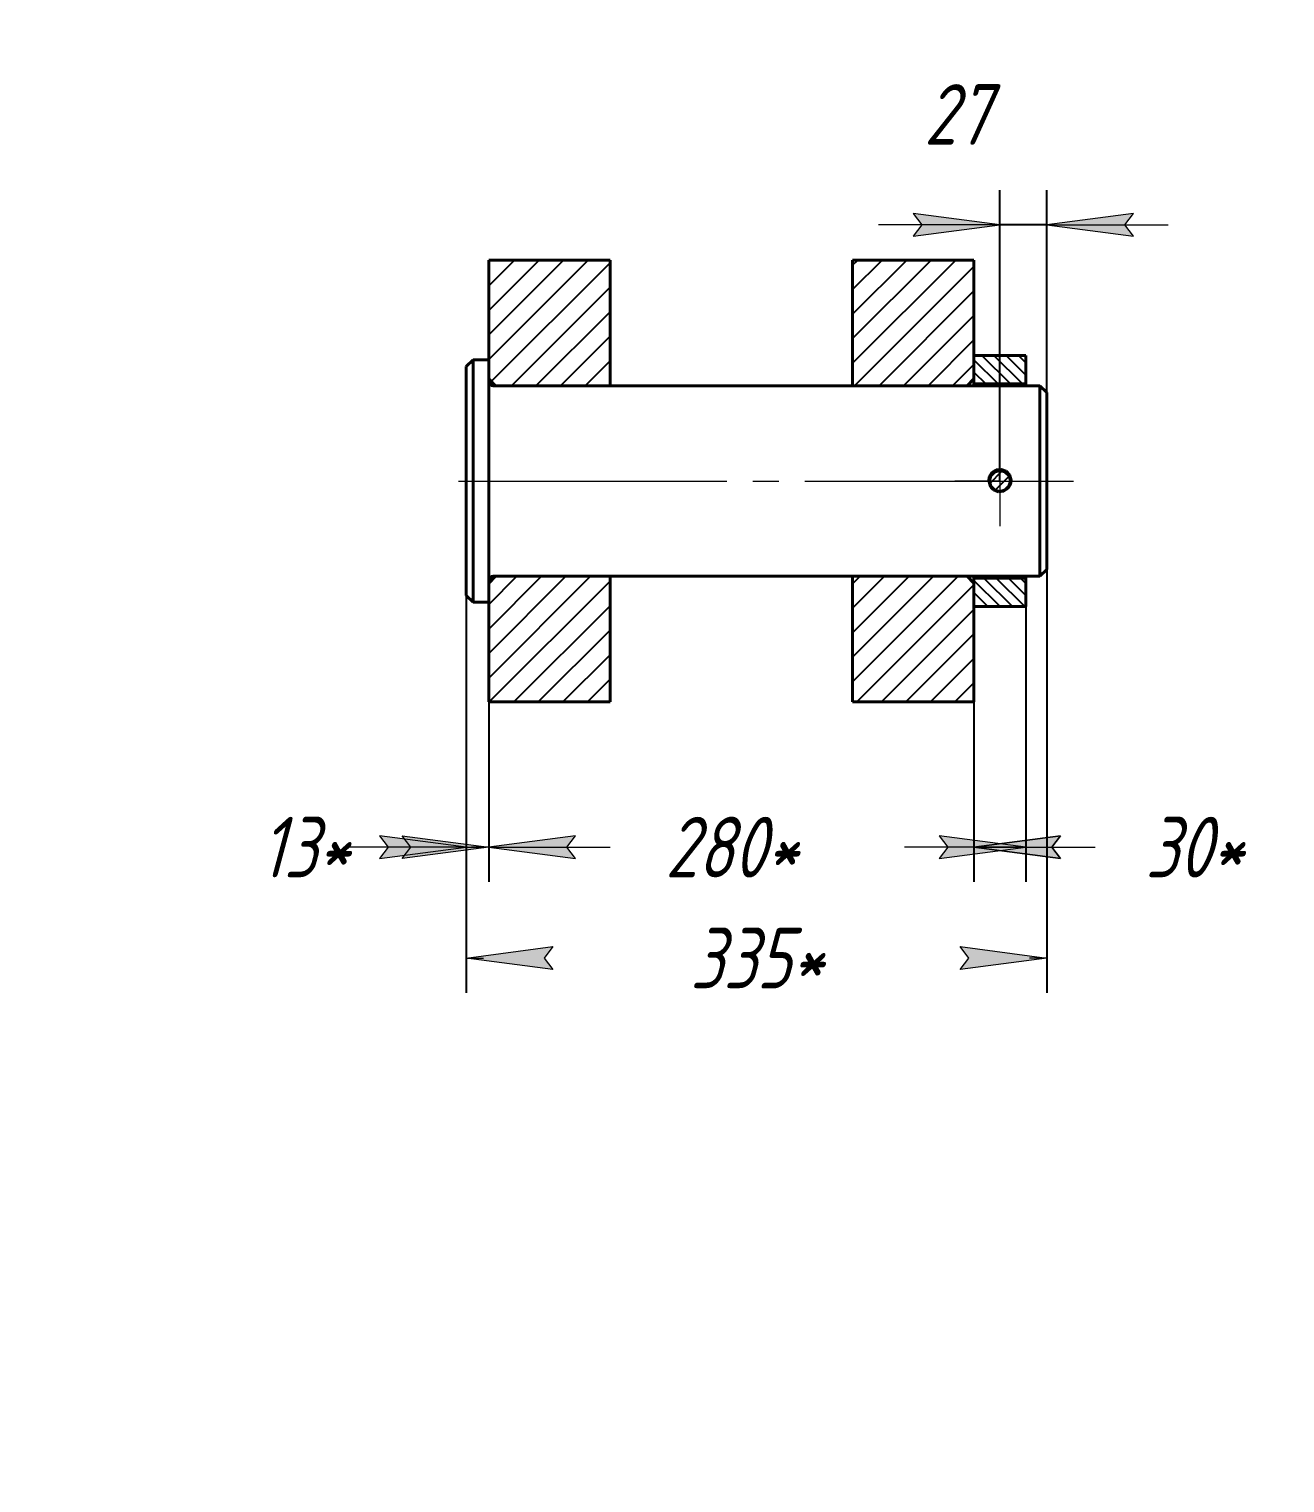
# Model space of a CAD drawing. Header units: millimetres. Extents: x 0 to 841, y 0 to 594.
# Drawn here: x 538.3 to 610.7, y 221.3 to 305.2 of the extents above; entities that cross this region are included whole.
import ezdxf

# ---------------------------------------------------------------- set-up
doc = ezdxf.new("R2010")
doc.units = ezdxf.units.MM
for name, pattern in [('K5LT_AXLED', [19.996264, 15.496264, -1.5, 1.5, -1.5]), ('K5LT_BASIC', [0]), ('K5LT_THIN', [0])]:
    doc.linetypes.add(name, pattern=pattern)
doc.layers.add('Системный слой', color=7, linetype='Continuous')
doc.styles.add('KDIMTEXTSTYLE', font='GOST_AU.SHX', dxfattribs={"width": 0.96, "oblique": 15, "height": 5})
doc.dimstyles.new('KDIMSTYLE (0.10)', dxfattribs={"dimtxt": 5, "dimasz": 1, "dimexe": 2, "dimexo": 0.0625, "dimgap": 1, "dimtad": 1, "dimlfac": 10, "dimtxsty": 'KDIMTEXTSTYLE', "dimsah": 1, "dimcen": 0.09, "dimdle": 1, "dimadec": 0, "dimazin": 0, "dimtfac": 0.667, "dimtmove": 0, "dimatfit": 3, "dimfxl": 1, "dimtvp": 1, "dimtolj": 1, "dimtzin": 0, "dimarcsym": 0})

# ---------------------------------------------------------------- blocks, each defined once
blk = doc.blocks.new('U703')
at = {"layer": 'Системный слой', "color": 150, "linetype": 'K5LT_BASIC', "lineweight": 40, "true_color": 0x0080ff}
for p, q in [((592.778, 284.664), (592.778, 284.764)), ((592.778, 273.564), (592.778, 273.664))]:
    blk.add_line(p, q, dxfattribs=at)
blk = doc.blocks.new('U704')
at = {"layer": 'Системный слой', "color": 150, "linetype": 'K5LT_BASIC', "lineweight": 40, "true_color": 0x0080ff}
for p, q in [((595.778, 284.664), (595.778, 284.764)), ((595.778, 273.564), (595.778, 273.664))]:
    blk.add_line(p, q, dxfattribs=at)
blk = doc.blocks.new('U705')
at = {"layer": 'Системный слой', "color": 150, "linetype": 'K5LT_BASIC', "lineweight": 40, "true_color": 0x0080ff}
for p in [(564.778, 286.164), (564.778, 272.164)]:
    blk.add_line(p, (564.778, 272.164), dxfattribs=at)
blk = doc.blocks.new('U706')
at = {"layer": 'Системный слой', "color": 150, "linetype": 'K5LT_BASIC', "lineweight": 40, "true_color": 0x0080ff}
for p in [(596.578, 284.664), (596.578, 273.664)]:
    blk.add_line(p, (596.578, 273.664), dxfattribs=at)
blk = doc.blocks.new('U707')
at = {"layer": 'Системный слой', "color": 150, "linetype": 'K5LT_BASIC', "lineweight": 40, "true_color": 0x0080ff}
for p in [(563.878, 286.164), (563.878, 272.164)]:
    blk.add_line(p, (563.878, 272.164), dxfattribs=at)
blk = doc.blocks.new('U708')
at = {"layer": 'Системный слой', "color": 150, "linetype": 'K5LT_BASIC', "lineweight": 40, "true_color": 0x0080ff}
for p in [(563.478, 285.764), (563.478, 272.564)]:
    blk.add_line(p, (563.478, 272.564), dxfattribs=at)
blk = doc.blocks.new('U709')
at = {"layer": 'Системный слой', "color": 150, "linetype": 'K5LT_BASIC', "lineweight": 40, "true_color": 0x0080ff}
for p in [(596.978, 284.264), (596.978, 274.064)]:
    blk.add_line(p, (596.978, 274.064), dxfattribs=at)
blk = doc.blocks.new('U710')
at = {"layer": 'Системный слой', "color": 150, "linetype": 'K5LT_BASIC', "lineweight": 40, "true_color": 0x0080ff}
for p, q in [((593.678, 279.126), (593.757, 278.829)), ((593.757, 278.829), (593.87, 278.686))]:
    blk.add_line(p, q, dxfattribs=at)
blk = doc.blocks.new('U711')
at = {"layer": 'Системный слой', "color": 150, "linetype": 'K5LT_BASIC', "lineweight": 40, "true_color": 0x0080ff}
for p, q in [((593.661, 279.398), (593.628, 279.192)), ((593.812, 279.646), (593.661, 279.398)), ((594.064, 279.806), (593.812, 279.646)), ((594.36, 279.837), (594.064, 279.806)), ((594.637, 279.734), (594.36, 279.837)), ((594.85, 279.501), (594.637, 279.734)), ((594.928, 279.192), (594.85, 279.501)), ((593.628, 279.192), (593.705, 278.886)), ((593.705, 278.886), (593.919, 278.65)), ((593.919, 278.65), (594.195, 278.547)), ((594.195, 278.547), (594.483, 278.575)), ((594.483, 278.575), (594.732, 278.727)), ((594.732, 278.727), (594.89, 278.972)), ((594.89, 278.972), (594.928, 279.192))]:
    blk.add_line(p, q, dxfattribs=at)
blk = doc.blocks.new('U712')
at = {"layer": 'Системный слой', "color": 150, "linetype": 'K5LT_BASIC', "lineweight": 40, "true_color": 0x0080ff}
for p, q in [((593.629, 279.164), (593.72, 279.469)), ((593.72, 279.469), (593.924, 279.681)), ((593.924, 279.681), (594.226, 279.783)), ((594.226, 279.783), (594.536, 279.732)), ((594.536, 279.732), (594.781, 279.547)), ((594.781, 279.547), (594.912, 279.28)), ((594.912, 279.28), (594.927, 279.164))]:
    blk.add_line(p, q, dxfattribs=at)
blk = doc.blocks.new('U713')
at = {"layer": 'Системный слой', "color": 150, "linetype": 'K5LT_BASIC', "lineweight": 40, "true_color": 0x0080ff}
for p, q in [((593.678, 279.164), (593.757, 279.461)), ((593.757, 279.461), (593.972, 279.68)), ((593.972, 279.68), (594.268, 279.764)), ((594.268, 279.764), (594.566, 279.69)), ((594.566, 279.69), (594.789, 279.479)), ((594.789, 279.479), (594.878, 279.185)), ((593.678, 279.154), (593.678, 279.164)), ((593.762, 278.858), (593.678, 279.154)), ((593.98, 278.643), (593.762, 278.858)), ((594.277, 278.564), (593.98, 278.643)), ((594.288, 278.564), (594.277, 278.564)), ((594.584, 278.648), (594.288, 278.564)), ((594.799, 278.867), (594.584, 278.648)), ((594.878, 279.164), (594.799, 278.867)), ((594.878, 279.185), (594.878, 279.164))]:
    blk.add_line(p, q, dxfattribs=at)
blk = doc.blocks.new('U714')
at = {"layer": 'Системный слой', "color": 150, "linetype": 'K5LT_BASIC', "lineweight": 40, "true_color": 0x0080ff}
for p, q in [((593.629, 279.164), (593.721, 279.469)), ((593.721, 279.469), (593.947, 279.694)), ((593.947, 279.694), (594.233, 279.783)), ((594.233, 279.783), (594.278, 279.785)), ((594.278, 279.785), (594.587, 279.707)), ((594.587, 279.707), (594.804, 279.517)), ((594.804, 279.517), (594.922, 279.221)), ((594.922, 279.221), (594.927, 279.164))]:
    blk.add_line(p, q, dxfattribs=at)
blk = doc.blocks.new('U715')
at = {"layer": 'Системный слой', "color": 150, "linetype": 'K5LT_BASIC', "lineweight": 40, "true_color": 0x0080ff}
for p, q in [((593.733, 279.482), (593.63, 279.178)), ((593.968, 279.699), (593.733, 279.482)), ((594.278, 279.777), (593.968, 279.699)), ((594.297, 279.777), (594.278, 279.777)), ((594.604, 279.69), (594.297, 279.777)), ((594.833, 279.466), (594.604, 279.69)), ((594.927, 279.16), (594.833, 279.466)), ((593.63, 279.178), (593.629, 279.16))]:
    blk.add_line(p, q, dxfattribs=at)
blk = doc.blocks.new('U716')
at = {"layer": 'Системный слой', "color": 150, "linetype": 'K5LT_BASIC', "lineweight": 40, "true_color": 0x0080ff}
for p, q in [((593.67, 279.08), (593.772, 278.787)), ((593.697, 279.312), (593.684, 279.266)), ((593.772, 278.787), (593.783, 278.771)), ((594.773, 278.771), (594.884, 279.06)), ((594.888, 279.127), (594.859, 279.312)), ((594.884, 279.06), (594.888, 279.127))]:
    blk.add_line(p, q, dxfattribs=at)
blk = doc.blocks.new('U717')
at = {"layer": 'Системный слой', "color": 150, "linetype": 'K5LT_BASIC', "lineweight": 40, "true_color": 0x0080ff}
for p, q in [((593.695, 279.306), (593.67, 279.174)), ((594.888, 279.127), (594.861, 279.306))]:
    blk.add_line(p, q, dxfattribs=at)
blk = doc.blocks.new('KDIMARROW_01')
at = {"layer": 'Системный слой'}
blk.add_hatch(color=0, dxfattribs=at).paths.add_polyline_path([(0, 0), (-5, 0.658), (-4.5, 0), (-5, -0.658)])
at = {"layer": 'Системный слой', "color": 0, "linetype": 'K5LT_THIN', "lineweight": 18}
for p, q in [((-4.5, 0), (-5, 0.658)), ((-5, 0.658), (0, 0)), ((0, 0), (-5, -0.658)), ((-5, -0.658), (-4.5, 0)), ((0, 0), (-1, 0))]:
    blk.add_line(p, q, dxfattribs=at)
blk = doc.blocks.new('U718')
at = {"layer": 'Системный слой', "color": 30, "linetype": 'K5LT_AXLED', "lineweight": 18, "true_color": 0xff8000}
for q in [(594.278, 281.764), (591.678, 279.164), (594.278, 276.564), (596.878, 279.164)]:
    blk.add_line((594.278, 279.164), q, dxfattribs=at)
blk = doc.blocks.new('U719')
at = {"layer": 'Системный слой', "color": 30, "linetype": 'K5LT_AXLED', "lineweight": 18, "true_color": 0xff8000}
for q in [(594.278, 281.764), (591.678, 279.164), (594.278, 276.564), (596.878, 279.164)]:
    blk.add_line((594.278, 279.164), q, dxfattribs=at)
blk = doc.blocks.new('KDIMARROW_02')
at = {"layer": 'Системный слой'}
blk.add_hatch(color=0, dxfattribs=at).paths.add_polyline_path([(4.5, 0), (5, 0.658), (0, 0), (5, -0.658)])
at = {"layer": 'Системный слой', "color": 0, "linetype": 'K5LT_THIN', "lineweight": 18}
for p, q in [((0, 0), (-1, 0)), ((5, 0.658), (0, 0)), ((0, 0), (5, -0.658)), ((0, 0), (7, 0)), ((4.5, 0), (5, 0.658)), ((5, -0.658), (4.5, 0))]:
    blk.add_line(p, q, dxfattribs=at)

msp = doc.modelspace()

# ---------------------------------------------------------------- hatches: boundary and pattern name
at = {"layer": 'Системный слой'}
h = msp.add_hatch(dxfattribs=at)
h.set_pattern_fill('', angle=45, style=0, pattern_type=0)
h.set_pattern_definition([(45, (0, 0), (-0.7071068, 0.7071068), [])])
h.paths.add_polyline_path([(571.77806, 284.66383), (571.77806, 291.91383), (564.77806, 291.91383), (564.77806, 285.06383), (565.17806, 284.66383)])
h.paths.add_polyline_path([(571.77806, 273.66383), (565.17806, 273.66383), (564.77806, 273.26383), (564.77806, 266.41383), (571.77806, 266.41383)])
h.paths.add_polyline_path([(585.77806, 284.66383), (592.37806, 284.66383), (592.77806, 285.06383), (592.77806, 291.91383), (585.77806, 291.91383)])
h.paths.add_polyline_path([(585.77806, 273.66383), (585.77806, 266.41383), (592.77806, 266.41383), (592.77806, 273.26383), (592.37806, 273.66383)])
h = msp.add_hatch(dxfattribs=at)
h.set_pattern_fill('', angle=135, style=0, pattern_type=0)
h.set_pattern_definition([(135, (0, 0), (-0.3535534, -0.3535534), [])])
h.paths.add_polyline_path([(595.77806, 284.76383), (595.77806, 286.41383), (592.77806, 286.41383), (592.77806, 284.76383)])
h.paths.add_polyline_path([(595.77806, 271.91383), (595.77806, 273.56383), (592.77806, 273.56383), (592.77806, 271.91383)])
h = msp.add_hatch(dxfattribs=at)
h.set_pattern_fill('', angle=45, style=0, pattern_type=0)
h.set_pattern_definition([(45, (0, 0), (-0.3535534, 0.3535534), [])])
h.paths.add_polyline_path([(594.27738, 278.56382), (594.57448, 278.64215), (594.79384, 278.85728), (594.87796, 279.15278), (594.80478, 279.45119), (594.59347, 279.67424), (594.29947, 279.76345), (593.99985, 279.69543), (593.77318, 279.48801), (593.67891, 279.19558), (593.74174, 278.89483), (593.94521, 278.66461), (594.23597, 278.5653)])

# ---------------------------------------------------------------- linework, layer by layer
at = {"layer": 'Системный слой', "color": 150, "linetype": 'K5LT_BASIC', "lineweight": 40, "true_color": 0x0080ff}
for p, q in [((564.77806, 291.91383), (564.77806, 286.16383)), ((571.77806, 291.91383), (564.77806, 291.91383)), ((571.77806, 284.66383), (571.77806, 291.91383)), ((585.77806, 291.91383), (585.77806, 284.66383)), ((592.77806, 291.91383), (585.77806, 291.91383)), ((592.77806, 285.06383), (592.77806, 291.91383)), ((563.87806, 286.16383), (563.47806, 285.76383)), ((563.87806, 286.16383), (564.77806, 286.16383)), ((592.77806, 286.41383), (595.77806, 286.41383)), ((592.77806, 284.76383), (592.77806, 286.41383)), ((595.77806, 284.76383), (595.77806, 286.41383)), ((564.77806, 285.06383), (565.17806, 284.66383)), ((565.02806, 284.66383), (596.57806, 284.66383)), ((571.77806, 284.66383), (565.17806, 284.66383)), ((592.37806, 284.66383), (585.77806, 284.66383)), ((592.77806, 285.06383), (592.37806, 284.66383)), ((592.77806, 284.76383), (595.77806, 284.76383)), ((596.97806, 284.26383), (596.57806, 284.66383)), ((593.66993, 279.17381), (593.62972, 279.17381)), ((593.63787, 279.07987), (593.66993, 279.07987)), ((593.68402, 279.2661), (593.64301, 279.2661)), ((593.67806, 279.16383), (593.67806, 279.11802)), ((594.87806, 279.16383), (594.87806, 279.11802)), ((564.77806, 273.26383), (565.17806, 273.66383)), ((565.02806, 273.66383), (596.57806, 273.66383)), ((571.77806, 273.66383), (565.17806, 273.66383)), ((571.77806, 266.41383), (571.77806, 273.66383)), ((585.77806, 273.66383), (585.77806, 266.41383)), ((592.37806, 273.66383), (585.77806, 273.66383)), ((592.77806, 273.26383), (592.37806, 273.66383)), ((592.77806, 271.91383), (592.77806, 273.56383)), ((592.77806, 273.56383), (595.77806, 273.56383)), ((595.77806, 271.91383), (595.77806, 273.56383)), ((596.97806, 274.06383), (596.57806, 273.66383)), ((592.77806, 266.41383), (592.77806, 273.26383)), ((563.87806, 272.16383), (563.47806, 272.56383)), ((563.87806, 272.16383), (564.77806, 272.16383)), ((564.77806, 272.16383), (564.77806, 266.41383)), ((592.77806, 271.91383), (595.77806, 271.91383)), ((571.77806, 266.41383), (564.77806, 266.41383)), ((592.77806, 266.41383), (585.77806, 266.41383))]:
    msp.add_line(p, q, dxfattribs=at)
at = {"layer": 'Системный слой', "color": 30, "linetype": 'K5LT_AXLED', "lineweight": 18, "true_color": 0xff8000}
msp.add_line((563.02806, 279.16383), (598.57806, 279.16383), dxfattribs=at)
at = {"layer": 'Системный слой', "color": 150, "linetype": 'K5LT_BASIC', "lineweight": 40, "true_color": 0x0080ff}
for centre, start, end in [((565.02806, 284.91383), 180, 270), ((565.02806, 273.41383), 90, 180)]:
    msp.add_arc(centre, 0.25, start, end, dxfattribs=at)
msp.add_ellipse((594.27806, 279.12552), major_axis=(0, 0.61869), ratio=0.98595297, start_param=1.3415681, end_param=1.49265912, dxfattribs=at)

# ---------------------------------------------------------------- block references
at = {"layer": 'Системный слой'}
for name in ['U707', 'U705', 'U708', 'U703', 'U704', 'U706', 'U709', 'U718', 'U719', 'U711', 'U712', 'U714', 'U715', 'U713', 'U716', 'U717', 'U710']:
    msp.add_blockref(name, (0, 0), dxfattribs=at)

# ---------------------------------------------------------------- dimensions: what is measured, and where the dimension line sits
at = {"layer": 'Системный слой', "color": 7}
for base, p1, p2, location, override in [((594.27806, 293.94867), (596.97806, 279.16383), (594.27806, 279.12552), (591.77806, 300.31746), {"dimexo": 0, "dimtoh": 1, "dimpost": '\\H3.5;\\W0.965;\\Q15;<>', "dimblk1": 'KDIMARROW_02', "dimblk2": 'KDIMARROW_02', "dimse1": 0, "dimse2": 0, "dimclrt": 7, "dimtmove": 1, "dimtolj": 1}), ((596.97806, 251.63545), (563.47806, 272.56383), (596.97806, 274.06383), (580.22806, 251.63545), {"dimexo": 0, "dimpost": '\\H3.5;\\W0.965;\\Q15;\\Q15;\\H3.5;\\W0.965;\\Q15;<>\\H3.5;\\W0.965;\\Q15;\\Q15;\\H3.5;\\W0.965;\\Q15;\\Q15;*\\Q15;', "dimblk1": 'KDIMARROW_01', "dimblk2": 'KDIMARROW_01', "dimse1": 0, "dimse2": 0, "dimclrt": 7, "dimtolj": 1}), ((563.47806, 258.03607), (564.77806, 272.16383), (563.47806, 272.56383), (554.15054, 258.03607), {"dimexo": 0, "dimpost": '\\H3.5;\\W0.965;\\Q15;<>\\H3.5;\\W0.965;\\Q15;\\Q15;*', "dimblk1": 'KDIMARROW_02', "dimblk2": 'KDIMARROW_02', "dimse1": 0, "dimse2": 0, "dimclrt": 7, "dimtolj": 1}), ((592.77806, 258.03607), (595.77806, 271.91383), (592.77806, 271.91383), (605.481, 258.03607), {"dimexo": 0, "dimpost": '\\H3.5;\\W0.965;\\Q15;\\Q15;\\H3.5;\\W0.965;\\Q15;<>\\H3.5;\\W0.965;\\Q15;\\Q15;\\H3.5;\\W0.965;\\Q15;\\Q15;*\\Q15;', "dimblk1": 'KDIMARROW_02', "dimblk2": 'KDIMARROW_02', "dimse1": 0, "dimse2": 0, "dimclrt": 7, "dimtolj": 1}), ((564.77806, 258.03607), (592.77806, 266.41383), (564.77806, 266.41383), (578.77806, 258.03607), {"dimexo": 0, "dimpost": '\\H3.5;\\W0.965;\\Q15;\\Q15;\\H3.5;\\W0.965;\\Q15;<>\\H3.5;\\W0.965;\\Q15;\\Q15;\\H3.5;\\W0.965;\\Q15;\\Q15;*\\Q15;', "dimblk1": 'KDIMARROW_01', "dimblk2": 'KDIMARROW_01', "dimse1": 0, "dimse2": 0, "dimclrt": 7, "dimtolj": 1})]:
    msp.add_linear_dim(base=base, p1=p1, p2=p2, location=location, dimstyle='KDIMSTYLE (0.10)', override=override, dxfattribs=at).render()

doc.saveas('drawing.dxf')
